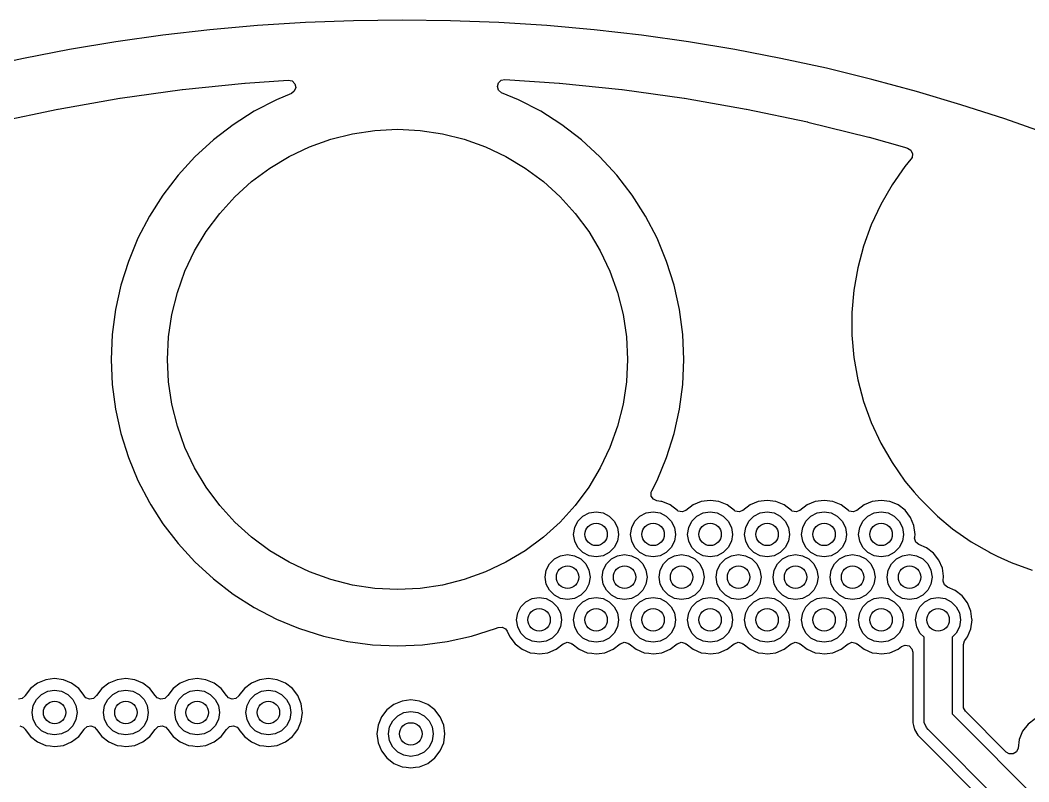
# Model space of a CAD drawing. Extents: x 116 to 183, y -128 to -37.6.
# Drawn here: x 142.64 to 160.62, y -51.15 to -37.57 of the extents above; entities that cross this region are included whole.
import ezdxf

# ---------------------------------------------------------------- set-up
doc = ezdxf.new("R2010")
doc.units = 0
doc.layers.add('BLACK', color=7, linetype='CONTINUOUS')

msp = doc.modelspace()

# ---------------------------------------------------------------- linework, layer by layer
at = {"layer": 'BLACK', "linetype": 'CONTINUOUS'}
for p, q in [((146.651152, -38.695618), (147.420487, -38.642414)), ((147.420487, -38.642414), (147.488725, -38.657427)), ((147.488725, -38.657427), (147.538014, -38.706948)), ((151.16542, -38.689022), (151.216557, -38.641411)), ((151.216557, -38.641411), (151.280617, -38.62859)), ((151.280617, -38.62859), (152.249846, -38.695618)), ((144.42392, -38.965906), (145.531056, -38.81204)), ((145.531056, -38.81204), (145.535187, -38.811539)), ((145.535187, -38.811539), (146.64692, -38.695984)), ((146.64692, -38.695984), (146.651152, -38.695618)), ((147.552705, -38.775256), (147.528134, -38.840663)), ((147.538014, -38.706948), (147.552705, -38.775256)), ((151.148141, -38.756721), (151.16542, -38.689022)), ((151.170206, -38.823015), (151.148141, -38.756721)), ((151.224609, -38.866856), (151.170206, -38.823015)), ((152.249846, -38.695618), (152.254088, -38.695985)), ((152.254088, -38.695985), (153.365809, -38.811538)), ((153.365809, -38.811538), (153.369954, -38.812041)), ((153.369954, -38.812041), (154.477074, -38.965905)), ((143.318706, -39.158528), (144.419805, -38.966551)), ((144.419805, -38.966551), (144.42392, -38.965906)), ((147.209617, -38.991224), (146.81457, -39.196873)), ((147.476495, -38.88068), (147.209617, -38.991224)), ((147.528134, -38.840663), (147.476495, -38.88068)), ((151.524862, -38.991224), (151.224609, -38.866856)), ((151.91991, -39.196873), (151.524862, -38.991224)), ((154.477074, -38.965905), (154.481207, -38.966553)), ((154.481207, -38.966553), (155.582286, -39.158526)), ((142.220778, -39.389185), (143.314555, -39.159325)), ((143.314555, -39.159325), (143.318706, -39.158528)), ((146.81457, -39.196873), (146.438921, -39.436187)), ((151.919911, -39.196874), (151.919909, -39.196873)), ((151.919909, -39.196873), (151.91991, -39.196873)), ((151.91992, -39.196879), (151.919911, -39.196874)), ((152.163197, -39.351864), (151.91992, -39.196879)), ((155.582286, -39.158526), (155.586459, -39.159328)), ((155.586459, -39.159328), (156.67625, -39.38835)), ((152.295558, -39.436187), (152.163197, -39.351864)), ((146.438921, -39.436187), (146.085584, -39.707312)), ((148.56737, -39.59703), (148.96537, -39.537993)), ((148.96537, -39.537993), (149.36724, -39.51825)), ((149.36724, -39.51825), (149.76911, -39.537993)), ((149.76911, -39.537993), (150.16711, -39.59703)), ((152.648895, -39.707312), (152.295558, -39.436187)), ((156.67625, -39.38835), (156.680213, -39.389183)), ((156.680213, -39.389183), (156.684387, -39.390135)), ((156.684387, -39.390135), (157.769581, -39.657611)), ((146.085579, -39.707316), (145.757206, -40.008215)), ((146.085584, -39.707312), (146.085579, -39.707316)), ((147.798238, -39.830344), (148.177073, -39.694795)), ((148.177073, -39.694795), (148.56737, -39.59703)), ((150.16711, -39.59703), (150.557407, -39.694795)), ((150.557407, -39.694795), (150.936242, -39.830344)), ((152.6489, -39.707316), (152.648895, -39.707312)), ((152.977273, -40.008215), (152.6489, -39.707316)), ((157.769581, -39.657611), (157.773686, -39.658698)), ((157.773686, -39.658698), (158.407922, -39.838458)), ((147.434513, -40.002373), (147.798238, -39.830344)), ((150.936242, -39.830344), (151.299967, -40.002373)), ((158.407922, -39.838458), (158.459965, -39.853209)), ((158.459965, -39.853209), (158.519096, -39.890429)), ((158.519096, -39.890429), (158.548718, -39.953708)), ((145.757205, -40.008216), (145.456306, -40.336589)), ((145.757206, -40.008215), (145.757205, -40.008216)), ((147.089402, -40.209225), (147.434513, -40.002373)), ((151.299967, -40.002373), (151.645078, -40.209225)), ((152.977274, -40.008216), (152.977273, -40.008215)), ((153.278173, -40.336589), (152.977274, -40.008216)), ((158.521142, -40.052215), (158.413945, -40.179969)), ((158.539426, -40.022957), (158.521142, -40.052215)), ((158.548718, -39.953708), (158.539426, -40.022957)), ((146.766228, -40.448907), (147.089402, -40.209225)), ((151.645078, -40.209225), (151.968252, -40.448907)), ((158.413945, -40.179969), (158.183525, -40.509041)), ((145.456302, -40.336594), (145.185177, -40.689931)), ((145.456306, -40.336589), (145.456302, -40.336594)), ((146.468102, -40.719112), (146.766228, -40.448907)), ((151.968252, -40.448907), (152.266378, -40.719112)), ((153.278177, -40.336594), (153.278173, -40.336589)), ((153.549302, -40.689931), (153.278177, -40.336594)), ((158.183516, -40.509056), (157.982662, -40.856945)), ((158.183525, -40.509041), (158.183516, -40.509056)), ((145.185177, -40.689931), (144.945863, -41.06558)), ((146.197897, -41.017238), (146.468102, -40.719112)), ((152.266378, -40.719112), (152.536583, -41.017238)), ((153.549305, -40.689936), (153.549302, -40.689931)), ((153.788611, -41.065571), (153.549305, -40.689936)), ((157.982654, -40.85696), (157.812887, -41.221028)), ((157.982662, -40.856945), (157.982654, -40.85696)), ((144.945863, -41.06558), (144.740214, -41.460627)), ((145.958215, -41.340412), (146.197897, -41.017238)), ((152.536583, -41.017238), (152.776265, -41.340412)), ((153.788614, -41.065577), (153.788611, -41.065571)), ((153.788616, -41.06558), (153.788614, -41.065577)), ((153.994265, -41.460627), (153.788616, -41.06558)), ((145.751363, -41.685523), (145.958215, -41.340412)), ((152.776265, -41.340412), (152.983117, -41.685523)), ((157.812887, -41.221028), (157.675481, -41.598545)), ((144.740214, -41.460627), (144.569778, -41.872097)), ((153.994267, -41.460632), (153.994265, -41.460627)), ((154.164708, -41.872114), (153.994267, -41.460632)), ((145.579334, -42.049248), (145.751363, -41.685523)), ((152.983117, -41.685523), (153.155146, -42.049248)), ((157.675481, -41.598545), (157.571513, -41.986563)), ((144.569773, -41.87211), (144.435843, -42.29688)), ((144.569778, -41.872097), (144.569773, -41.87211)), ((154.298638, -42.296886), (154.164708, -41.872114)), ((145.443785, -42.428083), (145.579334, -42.049248)), ((153.155146, -42.049248), (153.290695, -42.428083)), ((157.57151, -41.986576), (157.501752, -42.382189)), ((157.571513, -41.986563), (157.57151, -41.986576)), ((144.435843, -42.29688), (144.339442, -42.731717)), ((145.34602, -42.81838), (145.443785, -42.428083)), ((153.290695, -42.428083), (153.38846, -42.81838)), ((154.395037, -42.731714), (154.298638, -42.296886)), ((157.501752, -42.382189), (157.46674, -42.782383)), ((144.339441, -42.731726), (144.281307, -43.17329)), ((144.339442, -42.731717), (144.339441, -42.731726)), ((154.453172, -43.173289), (154.395037, -42.731714)), ((157.46674, -42.782383), (157.46674, -43.184116)), ((145.286983, -43.21638), (145.34602, -42.81838)), ((153.38846, -42.81838), (153.447497, -43.21638)), ((144.281307, -43.17329), (144.261881, -43.61825)), ((145.26724, -43.61825), (145.286983, -43.21638)), ((153.447497, -43.21638), (153.46724, -43.61825)), ((154.472599, -43.61825), (154.453172, -43.173289)), ((157.46674, -43.184116), (157.501752, -43.58431)), ((144.261881, -43.61825), (144.281307, -44.063209)), ((145.286983, -44.02012), (145.26724, -43.61825)), ((153.46724, -43.61825), (153.447497, -44.02012)), ((154.453172, -44.063211), (154.472599, -43.61825)), ((157.501752, -43.58431), (157.57151, -43.979923)), ((145.34602, -44.41812), (145.286983, -44.02012)), ((153.447497, -44.02012), (153.38846, -44.41812)), ((157.57151, -43.979923), (157.571513, -43.979936)), ((157.571513, -43.979936), (157.675481, -44.367954)), ((144.281307, -44.063209), (144.339441, -44.504773)), ((154.395037, -44.504786), (154.453172, -44.063211)), ((157.675481, -44.367954), (157.675484, -44.367964)), ((157.675484, -44.367964), (157.675485, -44.367965)), ((157.675485, -44.367965), (157.812883, -44.745462)), ((144.339441, -44.504773), (144.339442, -44.504782)), ((144.339442, -44.504782), (144.435843, -44.939619)), ((145.443785, -44.808417), (145.34602, -44.41812)), ((153.38846, -44.41812), (153.290695, -44.808417)), ((154.298638, -44.939614), (154.395037, -44.504786)), ((157.812883, -44.745462), (157.812886, -44.745469)), ((157.812886, -44.745469), (157.812887, -44.745471)), ((157.812887, -44.745471), (157.982654, -45.109539)), ((144.435843, -44.939619), (144.569773, -45.364389)), ((145.579334, -45.187252), (145.443785, -44.808417)), ((153.290695, -44.808417), (153.155146, -45.187252)), ((154.164708, -45.364386), (154.298638, -44.939614)), ((157.982654, -45.109539), (157.982662, -45.109554)), ((157.982662, -45.109554), (158.183516, -45.457443)), ((145.751363, -45.550977), (145.579334, -45.187252)), ((153.155146, -45.187252), (152.983117, -45.550977)), ((144.569773, -45.364389), (144.569778, -45.364402)), ((144.569778, -45.364402), (144.740214, -45.775872)), ((153.994267, -45.775868), (154.164708, -45.364386)), ((158.183516, -45.457443), (158.183525, -45.457458)), ((158.183525, -45.457458), (158.413945, -45.786531)), ((145.958215, -45.896088), (145.751363, -45.550977)), ((152.983117, -45.550977), (152.776265, -45.896088)), ((144.740214, -45.775872), (144.945863, -46.17092)), ((153.898851, -45.95916), (153.994265, -45.775872)), ((153.994265, -45.775872), (153.994267, -45.775868)), ((158.413945, -45.786531), (158.578719, -45.9829)), ((146.197897, -46.219262), (145.958215, -45.896088)), ((152.776265, -45.896088), (152.536583, -46.219262)), ((153.889456, -45.9829), (153.898851, -45.95916)), ((153.890287, -46.052764), (153.889456, -45.9829)), ((158.578719, -45.9829), (158.672164, -46.094264)), ((144.945863, -46.17092), (144.945867, -46.170926)), ((144.945867, -46.170926), (144.945869, -46.17093)), ((144.945869, -46.17093), (144.971692, -46.211464)), ((153.928758, -46.111089), (153.890287, -46.052764)), ((153.992654, -46.139356), (153.928758, -46.111089)), ((154.059844, -46.148202), (153.992654, -46.139356)), ((154.080762, -46.150956), (154.059844, -46.148202)), ((154.128959, -46.17092), (154.080762, -46.150956)), ((154.226842, -46.211464), (154.128959, -46.17092)), ((154.783237, -46.150956), (154.637157, -46.211464)), ((154.783239, -46.150955), (154.783237, -46.150956)), ((154.939999, -46.130318), (154.783239, -46.150955)), ((154.940001, -46.130318), (154.939999, -46.130318)), ((155.09676, -46.150955), (154.940001, -46.130318)), ((155.096762, -46.150956), (155.09676, -46.150955)), ((155.242842, -46.211464), (155.096762, -46.150956)), ((155.799237, -46.150956), (155.653157, -46.211464)), ((155.799239, -46.150955), (155.799237, -46.150956)), ((155.955999, -46.130318), (155.799239, -46.150955)), ((155.956001, -46.130318), (155.955999, -46.130318)), ((156.11276, -46.150955), (155.956001, -46.130318)), ((156.112762, -46.150956), (156.11276, -46.150955)), ((156.258842, -46.211464), (156.112762, -46.150956)), ((156.815237, -46.150956), (156.669157, -46.211464)), ((156.815239, -46.150955), (156.815237, -46.150956)), ((156.971999, -46.130318), (156.815239, -46.150955)), ((156.972001, -46.130318), (156.971999, -46.130318)), ((157.12876, -46.150955), (156.972001, -46.130318)), ((157.128762, -46.150956), (157.12876, -46.150955)), ((157.274842, -46.211464), (157.128762, -46.150956)), ((157.831237, -46.150956), (157.685157, -46.211464)), ((157.831239, -46.150955), (157.831237, -46.150956)), ((157.987999, -46.130318), (157.831239, -46.150955)), ((157.988001, -46.130318), (157.987999, -46.130318)), ((158.14476, -46.150955), (157.988001, -46.130318)), ((158.144762, -46.150956), (158.14476, -46.150955)), ((158.192983, -46.17093), (158.144762, -46.150956)), ((158.290841, -46.211464), (158.192983, -46.17093)), ((158.672164, -46.094264), (158.956226, -46.378326)), ((144.971692, -46.211464), (145.185177, -46.546568)), ((146.468102, -46.517388), (146.197897, -46.219262)), ((152.536583, -46.219262), (152.266378, -46.517388)), ((152.672886, -46.412393), (152.784393, -46.355577)), ((152.784393, -46.355577), (152.908, -46.336)), ((152.908, -46.336), (153.031607, -46.355577)), ((153.031607, -46.355577), (153.143114, -46.412393)), ((153.688886, -46.412393), (153.800393, -46.355577)), ((153.800393, -46.355577), (153.924, -46.336)), ((153.924, -46.336), (154.047607, -46.355577)), ((154.047607, -46.355577), (154.159114, -46.412393)), ((154.356514, -46.310965), (154.226842, -46.211464)), ((154.373872, -46.322121), (154.356514, -46.310965)), ((154.442317, -46.336159), (154.373872, -46.322121)), ((154.507486, -46.310965), (154.442317, -46.336159)), ((154.637157, -46.211464), (154.507486, -46.310965)), ((154.704886, -46.412393), (154.816393, -46.355577)), ((154.816393, -46.355577), (154.94, -46.336)), ((154.94, -46.336), (155.063607, -46.355577)), ((155.063607, -46.355577), (155.175114, -46.412393)), ((155.372514, -46.310965), (155.242842, -46.211464)), ((155.389872, -46.322121), (155.372514, -46.310965)), ((155.458317, -46.336159), (155.389872, -46.322121)), ((155.523486, -46.310965), (155.458317, -46.336159)), ((155.653157, -46.211464), (155.523486, -46.310965)), ((155.720886, -46.412393), (155.832393, -46.355577)), ((155.832393, -46.355577), (155.956, -46.336)), ((155.956, -46.336), (156.079607, -46.355577)), ((156.079607, -46.355577), (156.191114, -46.412393)), ((156.388514, -46.310965), (156.258842, -46.211464)), ((156.405872, -46.322121), (156.388514, -46.310965)), ((156.474317, -46.336159), (156.405872, -46.322121)), ((156.539486, -46.310965), (156.474317, -46.336159)), ((156.669157, -46.211464), (156.539486, -46.310965)), ((156.736886, -46.412393), (156.848393, -46.355577)), ((156.848393, -46.355577), (156.972, -46.336)), ((156.972, -46.336), (157.095607, -46.355577)), ((157.095607, -46.355577), (157.207114, -46.412393)), ((157.404514, -46.310965), (157.274842, -46.211464)), ((157.421872, -46.322121), (157.404514, -46.310965)), ((157.490317, -46.336159), (157.421872, -46.322121)), ((157.555486, -46.310965), (157.490317, -46.336159)), ((157.685157, -46.211464), (157.555486, -46.310965)), ((157.752886, -46.412393), (157.864393, -46.355577)), ((157.864393, -46.355577), (157.988, -46.336)), ((157.988, -46.336), (158.111607, -46.355577)), ((158.111607, -46.355577), (158.223114, -46.412393)), ((158.416282, -46.307718), (158.290841, -46.211464)), ((158.512536, -46.433159), (158.416282, -46.307718)), ((158.956226, -46.378326), (158.99589, -46.411608)), ((145.185177, -46.546568), (145.456302, -46.899905)), ((146.766228, -46.787593), (146.468102, -46.517388)), ((152.266378, -46.517388), (151.968252, -46.787593)), ((152.527577, -46.612393), (152.584393, -46.500886)), ((152.584393, -46.500886), (152.672886, -46.412393)), ((153.143114, -46.412393), (153.231607, -46.500886)), ((153.231607, -46.500886), (153.288423, -46.612393)), ((153.543577, -46.612393), (153.600393, -46.500886)), ((153.600393, -46.500886), (153.688886, -46.412393)), ((154.159114, -46.412393), (154.247607, -46.500886)), ((154.247607, -46.500886), (154.304423, -46.612393)), ((154.559577, -46.612393), (154.616393, -46.500886)), ((154.616393, -46.500886), (154.704886, -46.412393)), ((155.175114, -46.412393), (155.263607, -46.500886)), ((155.263607, -46.500886), (155.320423, -46.612393)), ((155.575577, -46.612393), (155.632393, -46.500886)), ((155.632393, -46.500886), (155.720886, -46.412393)), ((156.191114, -46.412393), (156.279607, -46.500886)), ((156.279607, -46.500886), (156.336423, -46.612393)), ((156.591577, -46.612393), (156.648393, -46.500886)), ((156.648393, -46.500886), (156.736886, -46.412393)), ((157.207114, -46.412393), (157.295607, -46.500886)), ((157.295607, -46.500886), (157.352423, -46.612393)), ((157.607577, -46.612393), (157.664393, -46.500886)), ((157.664393, -46.500886), (157.752886, -46.412393)), ((158.223114, -46.412393), (158.311607, -46.500886)), ((158.311607, -46.500886), (158.368423, -46.612393)), ((158.573044, -46.579238), (158.512536, -46.433159)), ((158.99589, -46.411608), (159.263958, -46.636544)), ((152.508, -46.736), (152.527577, -46.612393)), ((152.527577, -46.859607), (152.508, -46.736)), ((153.288423, -46.612393), (153.308, -46.736)), ((153.308, -46.736), (153.288423, -46.859607)), ((153.524, -46.736), (153.543577, -46.612393)), ((153.543577, -46.859607), (153.524, -46.736)), ((154.304423, -46.612393), (154.324, -46.736)), ((154.324, -46.736), (154.304423, -46.859607)), ((154.54, -46.736), (154.559577, -46.612393)), ((154.559577, -46.859607), (154.54, -46.736)), ((155.320423, -46.612393), (155.34, -46.736)), ((155.34, -46.736), (155.320423, -46.859607)), ((155.556, -46.736), (155.575577, -46.612393)), ((155.575577, -46.859607), (155.556, -46.736)), ((156.336423, -46.612393), (156.356, -46.736)), ((156.356, -46.736), (156.336423, -46.859607)), ((156.572, -46.736), (156.591577, -46.612393)), ((156.591577, -46.859607), (156.572, -46.736)), ((157.352423, -46.612393), (157.372, -46.736)), ((157.372, -46.736), (157.352423, -46.859607)), ((157.588, -46.736), (157.607577, -46.612393)), ((157.607577, -46.859607), (157.588, -46.736)), ((158.368423, -46.612393), (158.388, -46.736)), ((158.388, -46.736), (158.368423, -46.859607)), ((158.593682, -46.736), (158.573044, -46.579238)), ((158.587063, -46.786272), (158.593682, -46.736)), ((159.263958, -46.636544), (159.263964, -46.636548)), ((159.263964, -46.636548), (159.263965, -46.636549)), ((159.263965, -46.636549), (159.593038, -46.866969)), ((145.456302, -46.899905), (145.456306, -46.89991)), ((145.456306, -46.89991), (145.757205, -47.228283)), ((147.089402, -47.027275), (146.766228, -46.787593)), ((151.968252, -46.787593), (151.645078, -47.027275)), ((152.584393, -46.971114), (152.527577, -46.859607)), ((153.288423, -46.859607), (153.231607, -46.971114)), ((153.600393, -46.971114), (153.543577, -46.859607)), ((154.304423, -46.859607), (154.247607, -46.971114)), ((154.616393, -46.971114), (154.559577, -46.859607)), ((155.320423, -46.859607), (155.263607, -46.971114)), ((155.632393, -46.971114), (155.575577, -46.859607)), ((156.336423, -46.859607), (156.279607, -46.971114)), ((156.648393, -46.971114), (156.591577, -46.859607)), ((157.352423, -46.859607), (157.295607, -46.971114)), ((157.664393, -46.971114), (157.607577, -46.859607)), ((158.368423, -46.859607), (158.311607, -46.971114)), ((158.586082, -46.806874), (158.587063, -46.786272)), ((158.608147, -46.873169), (158.586082, -46.806874)), ((158.66255, -46.91701), (158.608147, -46.873169)), ((158.798839, -46.973463), (158.66255, -46.91701)), ((159.593038, -46.866969), (159.919098, -47.055219)), ((147.434513, -47.234127), (147.089402, -47.027275)), ((151.645078, -47.027275), (151.299967, -47.234127)), ((152.276393, -47.117577), (152.4, -47.098)), ((152.4, -47.098), (152.523607, -47.117577)), ((152.672886, -47.059607), (152.584393, -46.971114)), ((152.784393, -47.116423), (152.672886, -47.059607)), ((153.143114, -47.059607), (153.031607, -47.116423)), ((153.231607, -46.971114), (153.143114, -47.059607)), ((153.292393, -47.117577), (153.416, -47.098)), ((153.416, -47.098), (153.539607, -47.117577)), ((153.688886, -47.059607), (153.600393, -46.971114)), ((153.800393, -47.116423), (153.688886, -47.059607)), ((154.159114, -47.059607), (154.047607, -47.116423)), ((154.247607, -46.971114), (154.159114, -47.059607)), ((154.308393, -47.117577), (154.432, -47.098)), ((154.432, -47.098), (154.555607, -47.117577)), ((154.704886, -47.059607), (154.616393, -46.971114)), ((154.816393, -47.116423), (154.704886, -47.059607)), ((155.175114, -47.059607), (155.063607, -47.116423)), ((155.263607, -46.971114), (155.175114, -47.059607)), ((155.324393, -47.117577), (155.448, -47.098)), ((155.448, -47.098), (155.571607, -47.117577)), ((155.720886, -47.059607), (155.632393, -46.971114)), ((155.832393, -47.116423), (155.720886, -47.059607)), ((156.191114, -47.059607), (156.079607, -47.116423)), ((156.279607, -46.971114), (156.191114, -47.059607)), ((156.340393, -47.117577), (156.464, -47.098)), ((156.464, -47.098), (156.587607, -47.117577)), ((156.736886, -47.059607), (156.648393, -46.971114)), ((156.848393, -47.116423), (156.736886, -47.059607)), ((157.207114, -47.059607), (157.095607, -47.116423)), ((157.295607, -46.971114), (157.207114, -47.059607)), ((157.356393, -47.117577), (157.48, -47.098)), ((157.48, -47.098), (157.603607, -47.117577)), ((157.752886, -47.059607), (157.664393, -46.971114)), ((157.864393, -47.116423), (157.752886, -47.059607)), ((158.223114, -47.059607), (158.111607, -47.116423)), ((158.311607, -46.971114), (158.223114, -47.059607)), ((158.372393, -47.117577), (158.496, -47.098)), ((158.496, -47.098), (158.619607, -47.117577)), ((158.798841, -46.973464), (158.798839, -46.973463)), ((158.924282, -47.069718), (158.798841, -46.973464)), ((159.020536, -47.195159), (158.924282, -47.069718)), ((159.919098, -47.055219), (159.940935, -47.067827)), ((159.940935, -47.067827), (159.94095, -47.067835)), ((159.94095, -47.067835), (160.057646, -47.122251)), ((145.757205, -47.228283), (145.757206, -47.228284)), ((145.757206, -47.228284), (146.085579, -47.529183)), ((147.798238, -47.406156), (147.434513, -47.234127)), ((151.299967, -47.234127), (150.936242, -47.406156)), ((152.019577, -47.374393), (152.076393, -47.262886)), ((152.076393, -47.262886), (152.164886, -47.174393)), ((152.164886, -47.174393), (152.276393, -47.117577)), ((152.523607, -47.117577), (152.635114, -47.174393)), ((152.635114, -47.174393), (152.723607, -47.262886)), ((152.723607, -47.262886), (152.780423, -47.374393)), ((152.908, -47.136), (152.784393, -47.116423)), ((153.031607, -47.116423), (152.908, -47.136)), ((153.035577, -47.374393), (153.092393, -47.262886)), ((153.092393, -47.262886), (153.180886, -47.174393)), ((153.180886, -47.174393), (153.292393, -47.117577)), ((153.539607, -47.117577), (153.651114, -47.174393)), ((153.651114, -47.174393), (153.739607, -47.262886)), ((153.739607, -47.262886), (153.796423, -47.374393)), ((153.924, -47.136), (153.800393, -47.116423)), ((154.047607, -47.116423), (153.924, -47.136)), ((154.051577, -47.374393), (154.108393, -47.262886)), ((154.108393, -47.262886), (154.196886, -47.174393)), ((154.196886, -47.174393), (154.308393, -47.117577)), ((154.555607, -47.117577), (154.667114, -47.174393)), ((154.667114, -47.174393), (154.755607, -47.262886)), ((154.755607, -47.262886), (154.812423, -47.374393)), ((154.94, -47.136), (154.816393, -47.116423)), ((155.063607, -47.116423), (154.94, -47.136)), ((155.067577, -47.374393), (155.124393, -47.262886)), ((155.124393, -47.262886), (155.212886, -47.174393)), ((155.212886, -47.174393), (155.324393, -47.117577)), ((155.571607, -47.117577), (155.683114, -47.174393)), ((155.683114, -47.174393), (155.771607, -47.262886)), ((155.771607, -47.262886), (155.828423, -47.374393)), ((155.956, -47.136), (155.832393, -47.116423)), ((156.079607, -47.116423), (155.956, -47.136)), ((156.083577, -47.374393), (156.140393, -47.262886)), ((156.140393, -47.262886), (156.228886, -47.174393)), ((156.228886, -47.174393), (156.340393, -47.117577)), ((156.587607, -47.117577), (156.699114, -47.174393)), ((156.699114, -47.174393), (156.787607, -47.262886)), ((156.787607, -47.262886), (156.844423, -47.374393)), ((156.972, -47.136), (156.848393, -47.116423)), ((157.095607, -47.116423), (156.972, -47.136)), ((157.099577, -47.374393), (157.156393, -47.262886)), ((157.156393, -47.262886), (157.244886, -47.174393)), ((157.244886, -47.174393), (157.356393, -47.117577)), ((157.603607, -47.117577), (157.715114, -47.174393)), ((157.715114, -47.174393), (157.803607, -47.262886)), ((157.803607, -47.262886), (157.860423, -47.374393)), ((157.988, -47.136), (157.864393, -47.116423)), ((158.111607, -47.116423), (157.988, -47.136)), ((158.115577, -47.374393), (158.172393, -47.262886)), ((158.172393, -47.262886), (158.260886, -47.174393)), ((158.260886, -47.174393), (158.372393, -47.117577)), ((158.619607, -47.117577), (158.731114, -47.174393)), ((158.731114, -47.174393), (158.819607, -47.262886)), ((158.819607, -47.262886), (158.876423, -47.374393)), ((159.081044, -47.341238), (159.020536, -47.195159)), ((160.057646, -47.122251), (160.305028, -47.237607)), ((160.305028, -47.237607), (160.682525, -47.375005)), ((148.177073, -47.541705), (147.798238, -47.406156)), ((150.936242, -47.406156), (150.557407, -47.541705)), ((152, -47.498), (152.019577, -47.374393)), ((152.780423, -47.374393), (152.8, -47.498)), ((153.016, -47.498), (153.035577, -47.374393)), ((153.796423, -47.374393), (153.816, -47.498)), ((154.032, -47.498), (154.051577, -47.374393)), ((154.812423, -47.374393), (154.832, -47.498)), ((155.048, -47.498), (155.067577, -47.374393)), ((155.828423, -47.374393), (155.848, -47.498)), ((156.064, -47.498), (156.083577, -47.374393)), ((156.844423, -47.374393), (156.864, -47.498)), ((157.08, -47.498), (157.099577, -47.374393)), ((157.860423, -47.374393), (157.88, -47.498)), ((158.096, -47.498), (158.115577, -47.374393)), ((158.876423, -47.374393), (158.896, -47.498)), ((159.081044, -47.341239), (159.081044, -47.341238)), ((159.099177, -47.478976), (159.081044, -47.341239)), ((146.085579, -47.529183), (146.085584, -47.529187)), ((146.085584, -47.529187), (146.438921, -47.800312)), ((148.56737, -47.63947), (148.177073, -47.541705)), ((148.96537, -47.698507), (148.56737, -47.63947)), ((150.16711, -47.63947), (149.76911, -47.698507)), ((150.557407, -47.541705), (150.16711, -47.63947)), ((152.019577, -47.621607), (152, -47.498)), ((152.076393, -47.733114), (152.019577, -47.621607)), ((152.780423, -47.621607), (152.723607, -47.733114)), ((152.8, -47.498), (152.780423, -47.621607)), ((153.035577, -47.621607), (153.016, -47.498)), ((153.092393, -47.733114), (153.035577, -47.621607)), ((153.796423, -47.621607), (153.739607, -47.733114)), ((153.816, -47.498), (153.796423, -47.621607)), ((154.051577, -47.621607), (154.032, -47.498)), ((154.108393, -47.733114), (154.051577, -47.621607)), ((154.812423, -47.621607), (154.755607, -47.733114)), ((154.832, -47.498), (154.812423, -47.621607)), ((155.067577, -47.621607), (155.048, -47.498)), ((155.124393, -47.733114), (155.067577, -47.621607)), ((155.828423, -47.621607), (155.771607, -47.733114)), ((155.848, -47.498), (155.828423, -47.621607)), ((156.083577, -47.621607), (156.064, -47.498)), ((156.140393, -47.733114), (156.083577, -47.621607)), ((156.844423, -47.621607), (156.787607, -47.733114)), ((156.864, -47.498), (156.844423, -47.621607)), ((157.099577, -47.621607), (157.08, -47.498)), ((157.156393, -47.733114), (157.099577, -47.621607)), ((157.860423, -47.621607), (157.803607, -47.733114)), ((157.88, -47.498), (157.860423, -47.621607)), ((158.115577, -47.621607), (158.096, -47.498)), ((158.172393, -47.733114), (158.115577, -47.621607)), ((158.876423, -47.621607), (158.819607, -47.733114)), ((158.896, -47.498), (158.876423, -47.621607)), ((159.094082, -47.568874), (159.095063, -47.548272)), ((159.116147, -47.635169), (159.094082, -47.568874)), ((159.095063, -47.548272), (159.101682, -47.498)), ((159.101682, -47.498), (159.099177, -47.478976)), ((159.17055, -47.67901), (159.116147, -47.635169)), ((146.438921, -47.800312), (146.438926, -47.800315)), ((146.438926, -47.800315), (146.81456, -48.039621)), ((149.36724, -47.71825), (148.96537, -47.698507)), ((149.76911, -47.698507), (149.36724, -47.71825)), ((152.164886, -47.821607), (152.076393, -47.733114)), ((152.276393, -47.878423), (152.164886, -47.821607)), ((152.635114, -47.821607), (152.523607, -47.878423)), ((152.723607, -47.733114), (152.635114, -47.821607)), ((153.180886, -47.821607), (153.092393, -47.733114)), ((153.292393, -47.878423), (153.180886, -47.821607)), ((153.651114, -47.821607), (153.539607, -47.878423)), ((153.739607, -47.733114), (153.651114, -47.821607)), ((154.196886, -47.821607), (154.108393, -47.733114)), ((154.308393, -47.878423), (154.196886, -47.821607)), ((154.667114, -47.821607), (154.555607, -47.878423)), ((154.755607, -47.733114), (154.667114, -47.821607)), ((155.212886, -47.821607), (155.124393, -47.733114)), ((155.324393, -47.878423), (155.212886, -47.821607)), ((155.683114, -47.821607), (155.571607, -47.878423)), ((155.771607, -47.733114), (155.683114, -47.821607)), ((156.228886, -47.821607), (156.140393, -47.733114)), ((156.340393, -47.878423), (156.228886, -47.821607)), ((156.699114, -47.821607), (156.587607, -47.878423)), ((156.787607, -47.733114), (156.699114, -47.821607)), ((157.244886, -47.821607), (157.156393, -47.733114)), ((157.356393, -47.878423), (157.244886, -47.821607)), ((157.715114, -47.821607), (157.603607, -47.878423)), ((157.803607, -47.733114), (157.715114, -47.821607)), ((158.260886, -47.821607), (158.172393, -47.733114)), ((158.372393, -47.878423), (158.260886, -47.821607)), ((158.731114, -47.821607), (158.619607, -47.878423)), ((158.819607, -47.733114), (158.731114, -47.821607)), ((159.306839, -47.735463), (159.17055, -47.67901)), ((159.306841, -47.735464), (159.306839, -47.735463)), ((159.432282, -47.831718), (159.306841, -47.735464)), ((151.568393, -48.024886), (151.656886, -47.936393)), ((151.656886, -47.936393), (151.768393, -47.879577)), ((151.768393, -47.879577), (151.892, -47.86)), ((151.892, -47.86), (152.015607, -47.879577)), ((152.015607, -47.879577), (152.127114, -47.936393)), ((152.127114, -47.936393), (152.215607, -48.024886)), ((152.4, -47.898), (152.276393, -47.878423)), ((152.523607, -47.878423), (152.4, -47.898)), ((152.584393, -48.024886), (152.672886, -47.936393)), ((152.672886, -47.936393), (152.784393, -47.879577)), ((152.784393, -47.879577), (152.908, -47.86)), ((152.908, -47.86), (153.031607, -47.879577)), ((153.031607, -47.879577), (153.143114, -47.936393)), ((153.143114, -47.936393), (153.231607, -48.024886)), ((153.416, -47.898), (153.292393, -47.878423)), ((153.539607, -47.878423), (153.416, -47.898)), ((153.600393, -48.024886), (153.688886, -47.936393)), ((153.688886, -47.936393), (153.800393, -47.879577)), ((153.800393, -47.879577), (153.924, -47.86)), ((153.924, -47.86), (154.047607, -47.879577)), ((154.047607, -47.879577), (154.159114, -47.936393)), ((154.159114, -47.936393), (154.247607, -48.024886)), ((154.432, -47.898), (154.308393, -47.878423)), ((154.555607, -47.878423), (154.432, -47.898)), ((154.616393, -48.024886), (154.704886, -47.936393)), ((154.704886, -47.936393), (154.816393, -47.879577)), ((154.816393, -47.879577), (154.94, -47.86)), ((154.94, -47.86), (155.063607, -47.879577)), ((155.063607, -47.879577), (155.175114, -47.936393)), ((155.175114, -47.936393), (155.263607, -48.024886)), ((155.448, -47.898), (155.324393, -47.878423)), ((155.571607, -47.878423), (155.448, -47.898)), ((155.632393, -48.024886), (155.720886, -47.936393)), ((155.720886, -47.936393), (155.832393, -47.879577)), ((155.832393, -47.879577), (155.956, -47.86)), ((155.956, -47.86), (156.079607, -47.879577)), ((156.079607, -47.879577), (156.191114, -47.936393)), ((156.191114, -47.936393), (156.279607, -48.024886)), ((156.464, -47.898), (156.340393, -47.878423)), ((156.587607, -47.878423), (156.464, -47.898)), ((156.648393, -48.024886), (156.736886, -47.936393)), ((156.736886, -47.936393), (156.848393, -47.879577)), ((156.848393, -47.879577), (156.972, -47.86)), ((156.972, -47.86), (157.095607, -47.879577)), ((157.095607, -47.879577), (157.207114, -47.936393)), ((157.207114, -47.936393), (157.295607, -48.024886)), ((157.48, -47.898), (157.356393, -47.878423)), ((157.603607, -47.878423), (157.48, -47.898)), ((157.664393, -48.024886), (157.752886, -47.936393)), ((157.752886, -47.936393), (157.864393, -47.879577)), ((157.864393, -47.879577), (157.988, -47.86)), ((157.988, -47.86), (158.111607, -47.879577)), ((158.111607, -47.879577), (158.223114, -47.936393)), ((158.223114, -47.936393), (158.311607, -48.024886)), ((158.496, -47.898), (158.372393, -47.878423)), ((158.619607, -47.878423), (158.496, -47.898)), ((158.680393, -48.024886), (158.768886, -47.936393)), ((158.768886, -47.936393), (158.880393, -47.879577)), ((158.880393, -47.879577), (159.004, -47.86)), ((159.004, -47.86), (159.127607, -47.879577)), ((159.127607, -47.879577), (159.239114, -47.936393)), ((159.239114, -47.936393), (159.327607, -48.024886)), ((159.528536, -47.957159), (159.432282, -47.831718)), ((159.589044, -48.103238), (159.528536, -47.957159)), ((146.81456, -48.039621), (146.81457, -48.039626)), ((146.81457, -48.039626), (146.814569, -48.039626)), ((146.814569, -48.039626), (147.209617, -48.245275)), ((151.492, -48.26), (151.511577, -48.136393)), ((151.511577, -48.136393), (151.568393, -48.024886)), ((152.215607, -48.024886), (152.272423, -48.136393)), ((152.272423, -48.136393), (152.292, -48.26)), ((152.508, -48.26), (152.527577, -48.136393)), ((152.527577, -48.136393), (152.584393, -48.024886)), ((153.231607, -48.024886), (153.288423, -48.136393)), ((153.288423, -48.136393), (153.308, -48.26)), ((153.524, -48.26), (153.543577, -48.136393)), ((153.543577, -48.136393), (153.600393, -48.024886)), ((154.247607, -48.024886), (154.304423, -48.136393)), ((154.304423, -48.136393), (154.324, -48.26)), ((154.54, -48.26), (154.559577, -48.136393)), ((154.559577, -48.136393), (154.616393, -48.024886)), ((155.263607, -48.024886), (155.320423, -48.136393)), ((155.320423, -48.136393), (155.34, -48.26)), ((155.556, -48.26), (155.575577, -48.136393)), ((155.575577, -48.136393), (155.632393, -48.024886)), ((156.279607, -48.024886), (156.336423, -48.136393)), ((156.336423, -48.136393), (156.356, -48.26)), ((156.572, -48.26), (156.591577, -48.136393)), ((156.591577, -48.136393), (156.648393, -48.024886)), ((157.295607, -48.024886), (157.352423, -48.136393)), ((157.352423, -48.136393), (157.372, -48.26)), ((157.588, -48.26), (157.607577, -48.136393)), ((157.607577, -48.136393), (157.664393, -48.024886)), ((158.311607, -48.024886), (158.368423, -48.136393)), ((158.368423, -48.136393), (158.388, -48.26)), ((158.604, -48.26), (158.623577, -48.136393)), ((158.623577, -48.136393), (158.680393, -48.024886)), ((159.327607, -48.024886), (159.384423, -48.136393)), ((159.384423, -48.136393), (159.404, -48.26)), ((159.589044, -48.103239), (159.589044, -48.103238)), ((159.607743, -48.245275), (159.589044, -48.103239)), ((147.209617, -48.245275), (147.570801, -48.394882)), ((151.511577, -48.383607), (151.492, -48.26)), ((152.292, -48.26), (152.272423, -48.383607)), ((152.527577, -48.383607), (152.508, -48.26)), ((153.308, -48.26), (153.288423, -48.383607)), ((153.543577, -48.383607), (153.524, -48.26)), ((154.324, -48.26), (154.304423, -48.383607)), ((154.559577, -48.383607), (154.54, -48.26)), ((155.34, -48.26), (155.320423, -48.383607)), ((155.575577, -48.383607), (155.556, -48.26)), ((156.356, -48.26), (156.336423, -48.383607)), ((156.591577, -48.383607), (156.572, -48.26)), ((157.372, -48.26), (157.352423, -48.383607)), ((157.607577, -48.383607), (157.588, -48.26)), ((158.388, -48.26), (158.368423, -48.383607)), ((158.623577, -48.383607), (158.604, -48.26)), ((159.404, -48.26), (159.384423, -48.383607)), ((159.589044, -48.416762), (159.609682, -48.26)), ((159.609682, -48.26), (159.607743, -48.245275)), ((147.570801, -48.394882), (147.621104, -48.415718)), ((147.621104, -48.415718), (148.045876, -48.549648)), ((150.688604, -48.549648), (151.113376, -48.415718)), ((151.113376, -48.415718), (151.163679, -48.394881)), ((151.163679, -48.394881), (151.233145, -48.387413)), ((151.233145, -48.387413), (151.295624, -48.418687)), ((151.295624, -48.418687), (151.32569, -48.46199)), ((151.32569, -48.46199), (151.367464, -48.562841)), ((151.568393, -48.495114), (151.511577, -48.383607)), ((151.656886, -48.583607), (151.568393, -48.495114)), ((152.215607, -48.495114), (152.127114, -48.583607)), ((152.272423, -48.383607), (152.215607, -48.495114)), ((152.584393, -48.495114), (152.527577, -48.383607)), ((152.672886, -48.583607), (152.584393, -48.495114)), ((153.231607, -48.495114), (153.143114, -48.583607)), ((153.288423, -48.383607), (153.231607, -48.495114)), ((153.600393, -48.495114), (153.543577, -48.383607)), ((153.688886, -48.583607), (153.600393, -48.495114)), ((154.247607, -48.495114), (154.159114, -48.583607)), ((154.304423, -48.383607), (154.247607, -48.495114)), ((154.616393, -48.495114), (154.559577, -48.383607)), ((154.704886, -48.583607), (154.616393, -48.495114)), ((155.263607, -48.495114), (155.175114, -48.583607)), ((155.320423, -48.383607), (155.263607, -48.495114)), ((155.632393, -48.495114), (155.575577, -48.383607)), ((155.720886, -48.583607), (155.632393, -48.495114)), ((156.279607, -48.495114), (156.191114, -48.583607)), ((156.336423, -48.383607), (156.279607, -48.495114)), ((156.648393, -48.495114), (156.591577, -48.383607)), ((156.736886, -48.583607), (156.648393, -48.495114)), ((157.295607, -48.495114), (157.207114, -48.583607)), ((157.352423, -48.383607), (157.295607, -48.495114)), ((157.664393, -48.495114), (157.607577, -48.383607)), ((157.752886, -48.583607), (157.664393, -48.495114)), ((158.311607, -48.495114), (158.223114, -48.583607)), ((158.368423, -48.383607), (158.311607, -48.495114)), ((158.680393, -48.495114), (158.623577, -48.383607)), ((158.754, -48.568721), (158.680393, -48.495114)), ((159.327607, -48.495114), (159.254, -48.568721)), ((159.384423, -48.383607), (159.327607, -48.495114)), ((159.528536, -48.562841), (159.589044, -48.416762)), ((148.045876, -48.549648), (148.480704, -48.646047)), ((148.480704, -48.646047), (148.922279, -48.704182)), ((148.922279, -48.704182), (149.36724, -48.723609)), ((149.36724, -48.723609), (149.812201, -48.704182)), ((149.812201, -48.704182), (150.253776, -48.646047)), ((150.253776, -48.646047), (150.688604, -48.549648)), ((151.367464, -48.562841), (151.463718, -48.688282)), ((151.463718, -48.688282), (151.589159, -48.784536)), ((151.768393, -48.640423), (151.656886, -48.583607)), ((151.892, -48.66), (151.768393, -48.640423)), ((152.015607, -48.640423), (151.892, -48.66)), ((152.127114, -48.583607), (152.015607, -48.640423)), ((152.194841, -48.784536), (152.320282, -48.688282)), ((152.320282, -48.688282), (152.320284, -48.688278)), ((152.320284, -48.688278), (152.324513, -48.685034)), ((152.324513, -48.685034), (152.389682, -48.65984)), ((152.389682, -48.65984), (152.458127, -48.673878)), ((152.458127, -48.673878), (152.475487, -48.685034)), ((152.475487, -48.685034), (152.479715, -48.688278)), ((152.479715, -48.688278), (152.479718, -48.688282)), ((152.479718, -48.688282), (152.605159, -48.784536)), ((152.784393, -48.640423), (152.672886, -48.583607)), ((152.908, -48.66), (152.784393, -48.640423)), ((153.031607, -48.640423), (152.908, -48.66)), ((153.143114, -48.583607), (153.031607, -48.640423)), ((153.210841, -48.784536), (153.336282, -48.688282)), ((153.336282, -48.688282), (153.336284, -48.688278)), ((153.336284, -48.688278), (153.340513, -48.685034)), ((153.340513, -48.685034), (153.405682, -48.65984)), ((153.405682, -48.65984), (153.474127, -48.673878)), ((153.474127, -48.673878), (153.491487, -48.685034)), ((153.491487, -48.685034), (153.495715, -48.688278)), ((153.495715, -48.688278), (153.495718, -48.688282)), ((153.495718, -48.688282), (153.621159, -48.784536)), ((153.800393, -48.640423), (153.688886, -48.583607)), ((153.924, -48.66), (153.800393, -48.640423)), ((154.047607, -48.640423), (153.924, -48.66)), ((154.159114, -48.583607), (154.047607, -48.640423)), ((154.226841, -48.784536), (154.352282, -48.688282)), ((154.352282, -48.688282), (154.352284, -48.688278)), ((154.352284, -48.688278), (154.356513, -48.685034)), ((154.356513, -48.685034), (154.421682, -48.65984)), ((154.421682, -48.65984), (154.490127, -48.673878)), ((154.490127, -48.673878), (154.507487, -48.685034)), ((154.507487, -48.685034), (154.511715, -48.688278)), ((154.511715, -48.688278), (154.511718, -48.688282)), ((154.511718, -48.688282), (154.637159, -48.784536)), ((154.816393, -48.640423), (154.704886, -48.583607)), ((154.94, -48.66), (154.816393, -48.640423)), ((155.063607, -48.640423), (154.94, -48.66)), ((155.175114, -48.583607), (155.063607, -48.640423)), ((155.242841, -48.784536), (155.368282, -48.688282)), ((155.368282, -48.688282), (155.368284, -48.688278)), ((155.368284, -48.688278), (155.372513, -48.685034)), ((155.372513, -48.685034), (155.437682, -48.65984)), ((155.437682, -48.65984), (155.506127, -48.673878)), ((155.506127, -48.673878), (155.523487, -48.685034)), ((155.523487, -48.685034), (155.527715, -48.688278)), ((155.527715, -48.688278), (155.527718, -48.688282)), ((155.527718, -48.688282), (155.653159, -48.784536)), ((155.832393, -48.640423), (155.720886, -48.583607)), ((155.956, -48.66), (155.832393, -48.640423)), ((156.079607, -48.640423), (155.956, -48.66)), ((156.191114, -48.583607), (156.079607, -48.640423)), ((156.258841, -48.784536), (156.384282, -48.688282)), ((156.384282, -48.688282), (156.384284, -48.688278)), ((156.384284, -48.688278), (156.388513, -48.685034)), ((156.388513, -48.685034), (156.453682, -48.65984)), ((156.453682, -48.65984), (156.522127, -48.673878)), ((156.522127, -48.673878), (156.539487, -48.685034)), ((156.539487, -48.685034), (156.543715, -48.688278)), ((156.543715, -48.688278), (156.543718, -48.688282)), ((156.543718, -48.688282), (156.669159, -48.784536)), ((156.848393, -48.640423), (156.736886, -48.583607)), ((156.972, -48.66), (156.848393, -48.640423)), ((157.095607, -48.640423), (156.972, -48.66)), ((157.207114, -48.583607), (157.095607, -48.640423)), ((157.274841, -48.784536), (157.400282, -48.688282)), ((157.400282, -48.688282), (157.400284, -48.688278)), ((157.400284, -48.688278), (157.404513, -48.685034)), ((157.404513, -48.685034), (157.469682, -48.65984)), ((157.469682, -48.65984), (157.538127, -48.673878)), ((157.538127, -48.673878), (157.555487, -48.685034)), ((157.555487, -48.685034), (157.559715, -48.688278)), ((157.559715, -48.688278), (157.559718, -48.688282)), ((157.559718, -48.688282), (157.685159, -48.784536)), ((157.864393, -48.640423), (157.752886, -48.583607)), ((157.988, -48.66), (157.864393, -48.640423)), ((158.111607, -48.640423), (157.988, -48.66)), ((158.223114, -48.583607), (158.111607, -48.640423)), ((158.354014, -48.736061), (158.419182, -48.710867)), ((158.419182, -48.710867), (158.487627, -48.724905)), ((158.487627, -48.724905), (158.537617, -48.773718)), ((158.754, -50.038), (158.754, -48.568721)), ((159.254, -48.568721), (159.254, -49.934446)), ((159.4545, -48.701419), (159.474185, -48.63438)), ((159.4545, -49.800034), (159.4545, -48.701419)), ((159.474185, -48.63438), (159.480124, -48.625933)), ((159.480124, -48.625933), (159.512, -48.584391)), ((159.512, -48.584391), (159.528536, -48.562841)), ((151.589159, -48.784536), (151.735238, -48.845044)), ((151.735238, -48.845044), (151.813619, -48.855363)), ((151.813619, -48.855363), (151.891999, -48.865682)), ((151.891999, -48.865682), (151.892, -48.865682)), ((151.892, -48.865682), (151.892001, -48.865682)), ((151.892001, -48.865682), (151.944254, -48.858802)), ((151.944254, -48.858802), (152.048762, -48.845044)), ((152.048762, -48.845044), (152.194841, -48.784536)), ((152.605159, -48.784536), (152.751238, -48.845044)), ((152.751238, -48.845044), (152.829619, -48.855363)), ((152.829619, -48.855363), (152.907999, -48.865682)), ((152.907999, -48.865682), (152.908, -48.865682)), ((152.908, -48.865682), (152.908001, -48.865682)), ((152.908001, -48.865682), (152.960254, -48.858802)), ((152.960254, -48.858802), (153.064762, -48.845044)), ((153.064762, -48.845044), (153.210841, -48.784536)), ((153.621159, -48.784536), (153.767238, -48.845044)), ((153.767238, -48.845044), (153.845619, -48.855363)), ((153.845619, -48.855363), (153.923999, -48.865682)), ((153.923999, -48.865682), (153.924, -48.865682)), ((153.924, -48.865682), (153.924001, -48.865682)), ((153.924001, -48.865682), (153.976254, -48.858802)), ((153.976254, -48.858802), (154.080762, -48.845044)), ((154.080762, -48.845044), (154.226841, -48.784536)), ((154.637159, -48.784536), (154.783238, -48.845044)), ((154.783238, -48.845044), (154.861619, -48.855363)), ((154.861619, -48.855363), (154.939999, -48.865682)), ((154.939999, -48.865682), (154.94, -48.865682)), ((154.94, -48.865682), (154.940001, -48.865682)), ((154.940001, -48.865682), (154.992254, -48.858802)), ((154.992254, -48.858802), (155.096762, -48.845044)), ((155.096762, -48.845044), (155.242841, -48.784536)), ((155.653159, -48.784536), (155.799238, -48.845044)), ((155.799238, -48.845044), (155.877619, -48.855363)), ((155.877619, -48.855363), (155.955999, -48.865682)), ((155.955999, -48.865682), (155.956, -48.865682)), ((155.956, -48.865682), (155.956001, -48.865682)), ((155.956001, -48.865682), (156.008254, -48.858802)), ((156.008254, -48.858802), (156.112762, -48.845044)), ((156.112762, -48.845044), (156.258841, -48.784536)), ((156.669159, -48.784536), (156.815238, -48.845044)), ((156.815238, -48.845044), (156.893619, -48.855363)), ((156.893619, -48.855363), (156.971999, -48.865682)), ((156.971999, -48.865682), (156.972, -48.865682)), ((156.972, -48.865682), (156.972001, -48.865682)), ((156.972001, -48.865682), (157.024254, -48.858802)), ((157.024254, -48.858802), (157.128762, -48.845044)), ((157.128762, -48.845044), (157.274841, -48.784536)), ((157.685159, -48.784536), (157.831238, -48.845044)), ((157.831238, -48.845044), (157.909619, -48.855363)), ((157.909619, -48.855363), (157.987999, -48.865682)), ((157.987999, -48.865682), (157.988, -48.865682)), ((157.988, -48.865682), (157.988001, -48.865682)), ((157.988001, -48.865682), (158.040254, -48.858802)), ((158.040254, -48.858802), (158.144762, -48.845044)), ((158.144762, -48.845044), (158.290841, -48.784536)), ((158.290841, -48.784536), (158.354014, -48.736061)), ((158.537617, -48.773718), (158.5535, -48.834437)), ((158.5535, -48.834437), (158.5535, -50.097309)), ((142.95316, -49.386463), (142.827718, -49.482718)), ((143.099237, -49.325956), (142.95316, -49.386463)), ((143.099239, -49.325955), (143.099237, -49.325956)), ((143.255999, -49.305318), (143.099239, -49.325955)), ((143.256001, -49.305318), (143.255999, -49.305318)), ((143.41276, -49.325955), (143.256001, -49.305318)), ((143.412762, -49.325956), (143.41276, -49.325955)), ((143.558841, -49.386464), (143.412762, -49.325956)), ((143.684282, -49.482718), (143.558841, -49.386464)), ((144.22316, -49.386463), (144.097718, -49.482718)), ((144.369237, -49.325956), (144.22316, -49.386463)), ((144.369239, -49.325955), (144.369237, -49.325956)), ((144.525999, -49.305318), (144.369239, -49.325955)), ((144.526001, -49.305318), (144.525999, -49.305318)), ((144.68276, -49.325955), (144.526001, -49.305318)), ((144.682762, -49.325956), (144.68276, -49.325955)), ((144.828841, -49.386464), (144.682762, -49.325956)), ((144.954282, -49.482718), (144.828841, -49.386464)), ((145.49316, -49.386463), (145.367718, -49.482718)), ((145.639237, -49.325956), (145.49316, -49.386463)), ((145.639239, -49.325955), (145.639237, -49.325956)), ((145.795999, -49.305318), (145.639239, -49.325955)), ((145.796001, -49.305318), (145.795999, -49.305318)), ((145.95276, -49.325955), (145.796001, -49.305318)), ((145.952762, -49.325956), (145.95276, -49.325955)), ((146.098841, -49.386464), (145.952762, -49.325956)), ((146.224282, -49.482718), (146.098841, -49.386464)), ((146.76316, -49.386463), (146.637718, -49.482718)), ((146.909237, -49.325956), (146.76316, -49.386463)), ((146.909239, -49.325955), (146.909237, -49.325956)), ((147.065999, -49.305318), (146.909239, -49.325955)), ((147.066001, -49.305318), (147.065999, -49.305318)), ((147.22276, -49.325955), (147.066001, -49.305318)), ((147.222762, -49.325956), (147.22276, -49.325955)), ((147.368841, -49.386464), (147.222762, -49.325956)), ((147.494282, -49.482718), (147.368841, -49.386464)), ((142.728387, -49.613487), (142.677821, -49.661703)), ((142.731458, -49.608166), (142.728387, -49.613487)), ((142.827718, -49.482718), (142.731458, -49.608166)), ((142.932393, -49.675886), (143.020886, -49.587393)), ((143.020886, -49.587393), (143.132393, -49.530577)), ((143.132393, -49.530577), (143.256, -49.511)), ((143.256, -49.511), (143.379607, -49.530577)), ((143.379607, -49.530577), (143.491114, -49.587393)), ((143.491114, -49.587393), (143.579607, -49.675886)), ((143.780536, -49.608159), (143.684282, -49.482718)), ((143.780541, -49.608166), (143.780536, -49.608159)), ((143.783613, -49.613487), (143.780541, -49.608166)), ((143.814349, -49.648959), (143.783613, -49.613487)), ((143.998387, -49.613487), (143.947821, -49.661703)), ((144.001458, -49.608166), (143.998387, -49.613487)), ((144.097718, -49.482718), (144.001458, -49.608166)), ((144.202393, -49.675886), (144.290886, -49.587393)), ((144.290886, -49.587393), (144.402393, -49.530577)), ((144.402393, -49.530577), (144.526, -49.511)), ((144.526, -49.511), (144.649607, -49.530577)), ((144.649607, -49.530577), (144.761114, -49.587393)), ((144.761114, -49.587393), (144.849607, -49.675886)), ((145.050536, -49.608159), (144.954282, -49.482718)), ((145.050541, -49.608166), (145.050536, -49.608159)), ((145.053613, -49.613487), (145.050541, -49.608166)), ((145.084349, -49.648959), (145.053613, -49.613487)), ((145.268387, -49.613487), (145.217821, -49.661703)), ((145.271458, -49.608166), (145.268387, -49.613487)), ((145.367718, -49.482718), (145.271458, -49.608166)), ((145.472393, -49.675886), (145.560886, -49.587393)), ((145.560886, -49.587393), (145.672393, -49.530577)), ((145.672393, -49.530577), (145.796, -49.511)), ((145.796, -49.511), (145.919607, -49.530577)), ((145.919607, -49.530577), (146.031114, -49.587393)), ((146.031114, -49.587393), (146.119607, -49.675886)), ((146.320536, -49.608159), (146.224282, -49.482718)), ((146.320541, -49.608166), (146.320536, -49.608159)), ((146.323613, -49.613487), (146.320541, -49.608166)), ((146.354349, -49.648959), (146.323613, -49.613487)), ((146.538387, -49.613487), (146.487821, -49.661703)), ((146.541458, -49.608166), (146.538387, -49.613487)), ((146.637718, -49.482718), (146.541458, -49.608166)), ((146.742393, -49.675886), (146.830886, -49.587393)), ((146.830886, -49.587393), (146.942393, -49.530577)), ((146.942393, -49.530577), (147.066, -49.511)), ((147.066, -49.511), (147.189607, -49.530577)), ((147.189607, -49.530577), (147.301114, -49.587393)), ((147.301114, -49.587393), (147.389607, -49.675886)), ((147.590536, -49.608159), (147.494282, -49.482718)), ((147.651044, -49.754238), (147.590536, -49.608159)), ((142.677821, -49.661703), (142.609214, -49.674927)), ((142.856, -49.911), (142.875577, -49.787393)), ((142.875577, -49.787393), (142.932393, -49.675886)), ((143.579607, -49.675886), (143.636423, -49.787393)), ((143.636423, -49.787393), (143.656, -49.911)), ((143.879214, -49.674927), (143.814349, -49.648959)), ((143.947821, -49.661703), (143.879214, -49.674927)), ((144.126, -49.911), (144.145577, -49.787393)), ((144.145577, -49.787393), (144.202393, -49.675886)), ((144.849607, -49.675886), (144.906423, -49.787393)), ((144.906423, -49.787393), (144.926, -49.911)), ((145.149214, -49.674927), (145.084349, -49.648959)), ((145.217821, -49.661703), (145.149214, -49.674927)), ((145.396, -49.911), (145.415577, -49.787393)), ((145.415577, -49.787393), (145.472393, -49.675886)), ((146.119607, -49.675886), (146.176423, -49.787393)), ((146.176423, -49.787393), (146.196, -49.911)), ((146.419214, -49.674927), (146.354349, -49.648959)), ((146.487821, -49.661703), (146.419214, -49.674927)), ((146.666, -49.911), (146.685577, -49.787393)), ((146.685577, -49.787393), (146.742393, -49.675886)), ((147.389607, -49.675886), (147.446423, -49.787393)), ((147.446423, -49.787393), (147.466, -49.911)), ((147.651044, -49.754239), (147.651044, -49.754238)), ((147.668616, -49.887715), (147.651044, -49.754239)), ((149.30316, -49.767463), (149.177718, -49.863718)), ((149.449237, -49.706956), (149.30316, -49.767463)), ((149.449239, -49.706955), (149.449237, -49.706956)), ((149.605999, -49.686318), (149.449239, -49.706955)), ((149.606001, -49.686318), (149.605999, -49.686318)), ((149.76276, -49.706955), (149.606001, -49.686318)), ((149.762762, -49.706956), (149.76276, -49.706955)), ((149.876908, -49.754237), (149.762762, -49.706956)), ((149.908841, -49.767464), (149.876908, -49.754237)), ((150.034282, -49.863718), (149.908841, -49.767464)), ((159.457334, -49.826392), (159.4545, -49.800034)), ((142.875577, -50.034607), (142.856, -49.911)), ((143.656, -49.911), (143.636423, -50.034607)), ((144.145577, -50.034607), (144.126, -49.911)), ((144.926, -49.911), (144.906423, -50.034607)), ((145.415577, -50.034607), (145.396, -49.911)), ((146.196, -49.911), (146.176423, -50.034607)), ((146.685577, -50.034607), (146.666, -49.911)), ((147.466, -49.911), (147.446423, -50.034607)), ((147.651044, -50.067762), (147.671682, -49.911)), ((147.671682, -49.911), (147.668616, -49.887715)), ((149.177718, -49.863718), (149.081463, -49.98916)), ((149.282393, -50.056886), (149.370886, -49.968393)), ((149.370886, -49.968393), (149.482393, -49.911577)), ((149.482393, -49.911577), (149.606, -49.892)), ((149.606, -49.892), (149.729607, -49.911577)), ((149.729607, -49.911577), (149.841114, -49.968393)), ((149.841114, -49.968393), (149.929607, -50.056886)), ((150.130536, -49.989159), (150.034282, -49.863718)), ((159.254, -49.934446), (162.990777, -53.671224)), ((159.490819, -49.887715), (159.457334, -49.826392)), ((160.219802, -50.616698), (159.490819, -49.887715)), ((142.632782, -50.147072), (142.697648, -50.173037)), ((142.932393, -50.146114), (142.875577, -50.034607)), ((143.020886, -50.234607), (142.932393, -50.146114)), ((143.579607, -50.146114), (143.491114, -50.234607)), ((143.636423, -50.034607), (143.579607, -50.146114)), ((143.78361, -50.208515), (143.834175, -50.160298)), ((143.834175, -50.160298), (143.902782, -50.147072)), ((143.902782, -50.147072), (143.967648, -50.173037)), ((144.202393, -50.146114), (144.145577, -50.034607)), ((144.290886, -50.234607), (144.202393, -50.146114)), ((144.849607, -50.146114), (144.761114, -50.234607)), ((144.906423, -50.034607), (144.849607, -50.146114)), ((145.05361, -50.208515), (145.104175, -50.160298)), ((145.104175, -50.160298), (145.172782, -50.147072)), ((145.172782, -50.147072), (145.237648, -50.173037)), ((145.472393, -50.146114), (145.415577, -50.034607)), ((145.560886, -50.234607), (145.472393, -50.146114)), ((146.119607, -50.146114), (146.031114, -50.234607)), ((146.176423, -50.034607), (146.119607, -50.146114)), ((146.32361, -50.208515), (146.374175, -50.160298)), ((146.374175, -50.160298), (146.442782, -50.147072)), ((146.442782, -50.147072), (146.507648, -50.173037)), ((146.742393, -50.146114), (146.685577, -50.034607)), ((146.830886, -50.234607), (146.742393, -50.146114)), ((147.389607, -50.146114), (147.301114, -50.234607)), ((147.446423, -50.034607), (147.389607, -50.146114)), ((147.590536, -50.213841), (147.651044, -50.067762)), ((149.020955, -50.135239), (149.000318, -50.291998)), ((149.020956, -50.135237), (149.020955, -50.135239)), ((149.081463, -49.98916), (149.020956, -50.135237)), ((149.225577, -50.168393), (149.282393, -50.056886)), ((149.929607, -50.056886), (149.986423, -50.168393)), ((150.191044, -50.135238), (150.130536, -49.989159)), ((150.211682, -50.292), (150.191044, -50.135238)), ((158.5535, -50.097309), (158.565429, -50.141828)), ((158.565429, -50.141828), (158.573791, -50.173037)), ((158.758804, -50.086773), (158.754, -50.038)), ((158.796133, -50.176893), (158.758804, -50.086773)), ((160.607718, -50.117718), (160.511463, -50.24316)), ((160.73316, -50.021463), (160.607718, -50.117718)), ((142.697648, -50.173037), (142.72839, -50.208515)), ((142.72839, -50.208515), (142.731461, -50.213834)), ((142.731461, -50.213834), (142.731464, -50.213841)), ((142.731464, -50.213841), (142.827718, -50.339282)), ((142.827718, -50.339282), (142.953159, -50.435536)), ((143.132393, -50.291423), (143.020886, -50.234607)), ((143.256, -50.311), (143.132393, -50.291423)), ((143.379607, -50.291423), (143.256, -50.311)), ((143.491114, -50.234607), (143.379607, -50.291423)), ((143.558841, -50.435536), (143.684282, -50.339282)), ((143.684282, -50.339282), (143.780536, -50.213841)), ((143.780536, -50.213841), (143.780541, -50.213828)), ((143.780541, -50.213828), (143.78361, -50.208515)), ((143.967648, -50.173037), (143.99839, -50.208515)), ((143.99839, -50.208515), (144.001461, -50.213834)), ((144.001461, -50.213834), (144.001464, -50.213841)), ((144.001464, -50.213841), (144.097718, -50.339282)), ((144.097718, -50.339282), (144.223159, -50.435536)), ((144.402393, -50.291423), (144.290886, -50.234607)), ((144.526, -50.311), (144.402393, -50.291423)), ((144.649607, -50.291423), (144.526, -50.311)), ((144.761114, -50.234607), (144.649607, -50.291423)), ((144.828841, -50.435536), (144.954282, -50.339282)), ((144.954282, -50.339282), (145.050536, -50.213841)), ((145.050536, -50.213841), (145.050541, -50.213828)), ((145.050541, -50.213828), (145.05361, -50.208515)), ((145.237648, -50.173037), (145.26839, -50.208515)), ((145.26839, -50.208515), (145.271461, -50.213834)), ((145.271461, -50.213834), (145.271464, -50.213841)), ((145.271464, -50.213841), (145.367718, -50.339282)), ((145.367718, -50.339282), (145.493159, -50.435536)), ((145.672393, -50.291423), (145.560886, -50.234607)), ((145.796, -50.311), (145.672393, -50.291423)), ((145.919607, -50.291423), (145.796, -50.311)), ((146.031114, -50.234607), (145.919607, -50.291423)), ((146.098841, -50.435536), (146.224282, -50.339282)), ((146.224282, -50.339282), (146.320536, -50.213841)), ((146.320536, -50.213841), (146.320541, -50.213828)), ((146.320541, -50.213828), (146.32361, -50.208515)), ((146.507648, -50.173037), (146.53839, -50.208515)), ((146.53839, -50.208515), (146.541461, -50.213834)), ((146.541461, -50.213834), (146.541464, -50.213841)), ((146.541464, -50.213841), (146.637718, -50.339282)), ((146.637718, -50.339282), (146.763159, -50.435536)), ((146.942393, -50.291423), (146.830886, -50.234607)), ((147.066, -50.311), (146.942393, -50.291423)), ((147.189607, -50.291423), (147.066, -50.311)), ((147.301114, -50.234607), (147.189607, -50.291423)), ((147.368841, -50.435536), (147.494282, -50.339282)), ((147.494282, -50.339282), (147.530564, -50.291998)), ((147.530564, -50.291998), (147.590536, -50.213841)), ((149.000318, -50.291998), (149.000318, -50.292001)), ((149.000318, -50.292001), (149.020955, -50.44876)), ((149.206, -50.292), (149.225577, -50.168393)), ((149.225577, -50.415607), (149.206, -50.292)), ((149.986423, -50.168393), (150.006, -50.292)), ((150.006, -50.292), (149.986423, -50.415607)), ((150.191044, -50.448762), (150.211682, -50.292)), ((158.573791, -50.173037), (158.577134, -50.185511)), ((158.577134, -50.185511), (158.584201, -50.211887)), ((158.584201, -50.211887), (158.643511, -50.314614)), ((158.643511, -50.314614), (158.643513, -50.314616)), ((158.643513, -50.314616), (162.327181, -53.998284)), ((158.796137, -50.176897), (158.796133, -50.176893)), ((158.827223, -50.214777), (158.796137, -50.176897)), ((162.564, -53.951553), (158.827223, -50.214777)), ((160.511463, -50.24316), (160.450956, -50.389237)), ((142.953159, -50.435536), (143.099238, -50.496044)), ((143.099238, -50.496044), (143.177619, -50.506363)), ((143.177619, -50.506363), (143.255999, -50.516682)), ((143.255999, -50.516682), (143.256, -50.516682)), ((143.256, -50.516682), (143.256001, -50.516682)), ((143.256001, -50.516682), (143.308254, -50.509802)), ((143.308254, -50.509802), (143.412762, -50.496044)), ((143.412762, -50.496044), (143.558841, -50.435536)), ((144.223159, -50.435536), (144.369238, -50.496044)), ((144.369238, -50.496044), (144.447619, -50.506363)), ((144.447619, -50.506363), (144.525999, -50.516682)), ((144.525999, -50.516682), (144.526, -50.516682)), ((144.526, -50.516682), (144.526001, -50.516682)), ((144.526001, -50.516682), (144.578254, -50.509802)), ((144.578254, -50.509802), (144.682762, -50.496044)), ((144.682762, -50.496044), (144.828841, -50.435536)), ((145.493159, -50.435536), (145.639238, -50.496044)), ((145.639238, -50.496044), (145.717619, -50.506363)), ((145.717619, -50.506363), (145.795999, -50.516682)), ((145.795999, -50.516682), (145.796, -50.516682)), ((145.796, -50.516682), (145.796001, -50.516682)), ((145.796001, -50.516682), (145.848254, -50.509802)), ((145.848254, -50.509802), (145.952762, -50.496044)), ((145.952762, -50.496044), (146.098841, -50.435536)), ((146.763159, -50.435536), (146.909238, -50.496044)), ((146.909238, -50.496044), (146.987619, -50.506363)), ((146.987619, -50.506363), (147.065999, -50.516682)), ((147.065999, -50.516682), (147.066, -50.516682)), ((147.066, -50.516682), (147.066001, -50.516682)), ((147.066001, -50.516682), (147.118254, -50.509802)), ((147.118254, -50.509802), (147.222762, -50.496044)), ((147.222762, -50.496044), (147.368841, -50.435536)), ((149.020955, -50.44876), (149.020956, -50.448762)), ((149.020956, -50.448762), (149.081464, -50.594841)), ((149.282393, -50.527114), (149.225577, -50.415607)), ((149.986423, -50.415607), (149.929607, -50.527114)), ((150.130536, -50.594841), (150.191044, -50.448762)), ((160.450956, -50.389239), (160.430422, -50.545203)), ((160.450956, -50.389237), (160.450956, -50.389239)), ((149.081464, -50.594841), (149.177718, -50.720282)), ((149.370886, -50.615607), (149.282393, -50.527114)), ((149.482393, -50.672423), (149.370886, -50.615607)), ((149.606, -50.692), (149.482393, -50.672423)), ((149.729607, -50.672423), (149.606, -50.692)), ((149.841114, -50.615607), (149.729607, -50.672423)), ((149.929607, -50.527114), (149.841114, -50.615607)), ((150.034282, -50.720282), (150.130536, -50.594841)), ((160.273966, -50.648401), (160.219802, -50.616698)), ((160.34383, -50.64757), (160.273966, -50.648401)), ((160.402155, -50.609099), (160.34383, -50.64757)), ((160.430422, -50.545203), (160.402155, -50.609099)), ((149.177718, -50.720282), (149.303159, -50.816536)), ((149.303159, -50.816536), (149.449238, -50.877044)), ((149.449238, -50.877044), (149.524353, -50.886933)), ((149.687647, -50.886933), (149.762762, -50.877044)), ((149.762762, -50.877044), (149.908841, -50.816536)), ((149.908841, -50.816536), (150.034282, -50.720282)), ((149.524353, -50.886933), (149.605999, -50.897682)), ((149.605999, -50.897682), (149.606, -50.897682)), ((149.606, -50.897682), (149.606001, -50.897682)), ((149.606001, -50.897682), (149.687647, -50.886933))]:
    msp.add_line(p, q, dxfattribs=at)
at = {"layer": 'BLACK'}
for centre in [(152.908, -46.736), (153.924, -46.736), (154.94, -46.736), (155.956, -46.736), (156.972, -46.736), (157.988, -46.736), (152.4, -47.498), (153.416, -47.498), (154.432, -47.498), (155.448, -47.498), (156.464, -47.498), (157.48, -47.498), (158.496, -47.498), (151.892, -48.26), (152.908, -48.26), (153.924, -48.26), (154.94, -48.26), (155.956, -48.26), (156.972, -48.26), (157.988, -48.26), (159.004, -48.26), (143.256, -49.911), (144.526, -49.911), (145.796, -49.911), (147.066, -49.911), (149.606, -50.292)]:
    msp.add_circle(centre, 0.2, dxfattribs=at)
msp.add_arc((149.450502, -71.074296), 33.5, 0, 180, dxfattribs=at)

doc.saveas('drawing.dxf')
